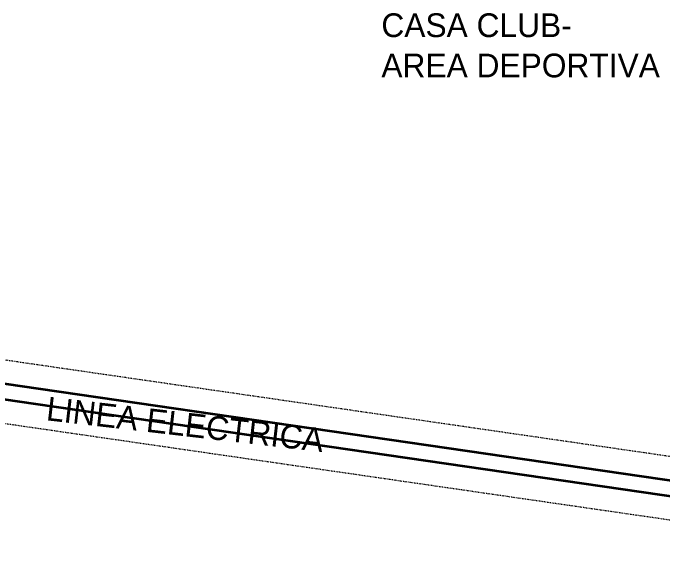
# Model space of a CAD drawing. Header units: metres. Extents: x -490 to 202, y -217 to 332.
# Drawn here: x -257.6 to -175.5, y 6.3 to 75.8 of the extents above; entities that cross this region are included whole.
import ezdxf

# ---------------------------------------------------------------- set-up
doc = ezdxf.new("R2010")
doc.units = ezdxf.units.M
doc.linetypes.add('Oculto', pattern=[0.007144, 0.004763, -0.002381])
doc.layers.add('A-DETL', color=94, linetype='Continuous', lineweight=9, true_color=0x00a600)
doc.layers.add('G-ANNO-TEXT', color=7, linetype='Continuous', lineweight=9)
doc.styles.add('Bahnschrift_B', font='bahnschrift.ttf', dxfattribs={"height": 3})

msp = doc.modelspace()

# ---------------------------------------------------------------- linework, layer by layer
at = {"layer": 'A-DETL', "color": 8, "linetype": 'Oculto', "true_color": 0x808080}
for p, q in [((-374.61, 48.989), (-256.271, 31.659)), ((-257.424, 23.743), (-375.769, 41.073)), ((-256.271, 31.659), (-135.864, 14.213)), ((-137.071, 6.305), (-257.424, 23.743))]:
    msp.add_line(p, q, dxfattribs=at)
at = {"layer": 'A-DETL', "color": 30, "lineweight": 35, "true_color": 0xfd9f02}
for p, q in [((-375.045, 46.021), (-256.703, 28.691)), ((-256.992, 26.712), (-375.335, 44.042)), ((-256.703, 28.691), (-136.317, 11.248)), ((-136.618, 9.271), (-256.992, 26.712))]:
    msp.add_line(p, q, dxfattribs=at)

# ---------------------------------------------------------------- texts
at = {"layer": 'G-ANNO-TEXT', "char_height": 3, "attachment_point": 1, "style": 'Bahnschrift_B'}
for s, insert, width in [('CASA CLUB-', (-210.973, 75.798), 29.58227), ('AREA DEPORTIVA', (-210.973, 70.705), 40.88606)]:
    msp.add_mtext(s, dxfattribs=dict(at, insert=insert, width=width))
at = {"layer": 'G-ANNO-TEXT', "insert": (-253.106, 27.342), "char_height": 3, "width": 41.76792, "attachment_point": 1, "rotation": 353.42721, "style": 'Bahnschrift_B'}
msp.add_mtext('LINEA ELECTRICA', dxfattribs=at)

doc.saveas('drawing.dxf')
